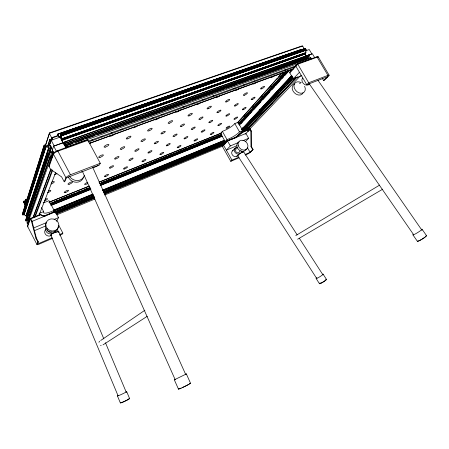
<?xml version="1.0" encoding="UTF-8"?>
<svg xmlns="http://www.w3.org/2000/svg" width="449" height="449" viewBox="0 0 449 449"><rect width="100%" height="100%" fill="white"/><g stroke="black" fill="none" stroke-linecap="round" stroke-linejoin="round"><path stroke-width="0.67" d="M305.932 49.687L305.101 48.52L60.2 134.055L61.143 137.843L59.296 136.507L59.072 136.721L305.472 50.434L305.932 49.687L61.193 135.284L61.973 138.831L61.636 140.172L304.849 54.093L305.853 52.763L305.472 50.434M48.952 146.29L50.052 142.984L48.739 146.531L46.152 145.42L45.433 145.605L44.827 144.864C42.358 146.93 48.363 146.671 49.126 148.114L51.304 147.384L49.502 152.654M27.529 215.301L26.064 215.896L24.128 214.684L22.921 214.903L22.573 213.634M25.705 200.45L23.752 201.214L23.455 202.196L23.887 203.032L23.92 201.797L25.032 203.947L24.83 204.598L24.566 204.34L25.357 205.867M26.536 200.406L25.234 200.916L24.622 202.892L23.752 201.214M27.608 198.817L25.649 199.586L25.402 200.377L26.261 201.769M25.711 204.991L24.841 203.313L25.352 201.674L26.227 203.363M22.45 213.898L44.12 145.19M22.472 214.094L44.215 145.083M31.088 188.142L31.722 186.144M22.843 214.813L44.574 146.576M22.921 214.903L44.675 146.694M23.067 214.942L44.866 146.75M45.461 145.392L49.519 132.898L301.773 46.017L302.632 46.034L304.624 49.396M45.467 145.543L49.519 132.898M23.775 214.656L45.764 146.43M23.926 214.65L45.961 146.43M24.128 214.684L46.213 146.486M47.543 146.312L49.716 139.701L50.058 139.577L50.849 141.065M48.099 145.532L50.058 139.577M50.507 141.02L51.613 137.691L49.311 133.364L302.632 46.034M25.935 215.874L48.554 148.069M58.482 135.772L51.843 138.09L49.749 144.539L52.746 150.191M26.064 215.896L48.711 148.103M26.222 215.834L48.913 148.03M26.39 215.89L49.126 148.114M50.17 146.874L50.619 145.555M50.372 146.711L50.816 145.392M53.195 154.501L51.77 152.183L49.25 153.592L49.654 154.349L26.738 220.846L26.104 221.11L25.666 220.263L48.268 153.558L52.774 150.774M48.425 153.261L25.666 220.263M27.479 215.453L50.58 147.435M49.132 152.581L50.928 147.311M49.351 152.593L51.152 147.323M26.104 221.11L48.84 154.647L48.268 153.558M49.805 152.834L51.613 147.564M58.364 136.12L57.567 134.184L301.004 49.693L57.567 134.184M27.872 220.122L28.309 218.865M65.947 147.738L63.242 142.664L53.678 146.077L52.174 150.398L53.807 153.485M28.685 223.473L27.563 223.933L27.03 222.906L50.058 156.942L50.832 156.662L51.237 157.419L52.331 157.021M51.77 152.183L28.416 219.056L26.929 219.954M51.018 157.358L52.415 153.401M27.563 223.933L50.754 158.267L50.058 156.942M28.41 221.929L29.578 218.641M51.281 157.487L52.679 153.53M53.083 153.204L53.549 151.891M52.763 238.267L39.417 244.032A3.132 0.612 -26 0 1 36.902 244.408L27.423 226.094L30.1 218.584L40.461 214.353L43.486 216.244A2.969 0.69 -25.8 0 0 45.495 215.868L45.276 215.447A2.969 0.69 -25.8 0 1 43.267 215.823M53.195 153.71L48.801 166.046L50.496 169.262L61.608 176.895L64.213 181.817L64.785 181.592L66.441 177.815L99.308 165.109L100.295 163.268L87.65 139.774L57.624 150.623A4.075 1.28 -25.7 0 0 53.195 153.71L65.964 177.804L64.213 181.817M60.2 134.055L305.185 48.509M52.039 237.768L37.407 244.082L38.367 241.899L36.38 238.065L31.93 221.026L30.779 218.815L30.319 219.005L27.642 226.509A3.121 0.702 -25.5 0 0 27.995 226.852M49.081 166.573L53.482 154.243A4.075 1.274 -25.7 0 1 57.91 151.161L87.937 140.307M33.074 217.406L50.378 170.294M33.17 217.754L50.945 169.481M34.556 217.007L52.157 169.851M35.117 216.957L52.539 170.575M308.951 54.896L309.67 55.788L309.31 56.176L65.29 143.472L64.695 141.923L63.331 143.354L61.738 140.503L304.849 54.093M38.945 215.436L55.732 172.394M65.29 143.472L64.88 142.709L64.173 143.557L66.446 147.794L66.94 146.537L66.671 145.414L310.742 57.601L311.359 58.645L310.472 59.588M36.902 244.408L37.912 242.095L38.367 241.899M49.716 139.701L49.519 140.139L50.788 142.524M53.308 212.197L54.105 210.407L48.992 200.652A11.203 2.846 -25.7 0 1 43.115 202.813M185.263 374.343L186.363 373.955L174.33 379.82L178.478 389.137M56.692 221.335L58.482 217.602L55.216 211.367L43.665 216.154M58.51 231.97A3.934 0.859 -21.9 0 0 55.435 232.318L51.669 233.598L50.569 235.848L49.497 236.067A4.294 3.962 14 0 1 45.254 233.918A4.294 3.962 14 0 1 45.63 229.506M58.74 225.258L62.854 233.104L62.293 234.148L59.751 235.242M174.33 379.82L174.891 379.399M63.702 144.342L64.055 143.933L64.443 144.662M225.185 141.581L227.009 139.583A9.395 1.97 -30.2 0 0 239.519 131.866L242.713 130.569L238.009 122.319L234.81 123.587A9.378 2.11 -30.2 0 1 222.339 131.333L220.554 133.381L225.185 141.581L236.292 137.018M300.707 49.626L57.511 134.346M237.852 122.358L277.454 78.154M278.386 77.116L282.578 72.435M237.375 123.02L282.573 72.598M239.974 122.021L242.314 119.423M244.189 117.346L245.126 116.308M246.063 115.27L251.216 109.55M252.147 108.512L254.022 106.435M256.834 103.321L262.923 96.569M264.792 94.486L266.201 92.932M267.604 91.372L272.29 86.174M273.222 85.136L275.097 83.059M277.437 80.461L283.998 73.193M238.514 123.671L286.08 70.948M238.498 124.014L286.193 71.166M239.059 124.44L287.86 70.555M239.199 124.519L288.022 70.645M239.373 125.142L289.055 70.459M240.759 123.93L243.105 121.348M244.043 120.321L249.201 114.641M250.138 113.614L252.018 111.548M253.427 109.999L260.931 101.749M262.805 99.684L269.843 91.944M272.189 89.362L274.535 86.786M275.473 85.753L280.165 80.596M281.574 79.046L283.448 76.981M284.857 75.438L288.612 71.307M290.239 69.949L289.319 70.964A11.399 2.745 -32.1 0 1 291.94 69.949M318.133 56.894A3.278 0.775 -32.8 0 0 316.904 56.765L297.519 63.769L289.554 72.474L293.287 78.85L301.823 75.645M289.796 72.89L297.771 64.201L317.157 57.191A3.278 0.769 -32.8 0 1 318.195 57.668M222.44 146.559L227.548 141.008L245.912 133.443L248.673 138.281L245.429 141.598M242.454 128.128L243.403 127.101M259.124 110.14L260.078 109.113M241.781 129.256L291.794 75.37M241.747 129.593L291.816 75.701M242.005 129.609L291.839 76.016M244.924 127.039L246.349 125.507M248.252 123.464L249.206 122.442M255.38 115.814L257.283 113.771M262.036 108.669L263.939 106.626M269.164 101.019L270.113 99.998M272.492 97.444L273.441 96.423M279.62 89.794L281.523 87.751M286.748 82.139L287.697 81.117M242.252 130.042L292.136 76.521M242.381 130.103L292.282 76.594M310.742 57.601L249.762 79.804M237.33 136.328L292.327 77.643M238.761 135.155L240.67 133.112M242.106 131.574L247.848 125.445M249.285 123.913L255.021 117.778M255.981 116.757L265.544 106.536M266.504 105.515L271.763 99.891M273.2 98.359L278.459 92.735M280.372 90.692L284.677 86.096M287.068 83.542L291.856 78.429M242.561 132.012L293.292 77.969M242.724 132.079L293.483 78.047M293.287 78.85L299.455 72.295M237.919 142.765L230.331 145.931L226.352 150.162L236.988 145.695M246.972 128.504L247.932 127.494M245.379 130.996L295.958 77.458M246.411 130.014L296.256 77.273M247.764 128.841L249.201 127.32M254.959 121.23L256.879 119.204M262.631 113.114L264.551 111.088M270.309 105.004L272.706 102.467M277.982 96.889L280.378 94.352M285.659 88.773L288.056 86.242M293.332 80.663L295.728 78.126M246.681 130.485L297.535 76.807M249.88 128.869L300.549 75.679M249.1 129.761L250.02 128.796L251.232 130.923L251.317 146.458L253.09 149.568L250.211 152.363A2.526 0.432 -30 0 1 247.135 154.276L245.249 155.09M245.126 134.268L250.211 129.138L247.91 131.546M232.402 150.931L234.984 148.26M235.478 148.423L236.342 147.53L237.51 147.463M295.891 66.233L306.768 84.721L308.704 82.773L327.944 75.359A3.289 0.673 -32.3 0 1 328.528 76.156L323.695 80.646L322.416 78.48M230.331 145.931L227.346 140.655L222.249 146.222L230.78 161.343L231.981 160.136L238.846 157.178M302.677 78.092A4.423 3.311 46.2 0 0 302.789 82.723A4.423 3.311 46.2 0 0 307.397 85.108L308.25 84.839L309.619 83.469M233.25 150.359A3.541 2.93 45.4 0 0 232.026 154.282A3.541 2.93 45.4 0 0 236.129 156.6L239.491 153.71L241.955 152.374A3.255 0.438 -33.7 0 1 243.347 151.919M323.695 80.646L327.905 76.549L306.768 84.721M245.081 154.484L250.071 152.334L253.09 149.568M300.201 83.02L299.668 83.312L300.162 83.273M250.216 129.144L243.105 132.051L236.909 136.777A2.458 0.5 -30.2 0 1 234.748 138.045L234.552 137.697A2.453 0.505 -30.2 0 0 236.713 136.429L242.903 131.697L250.02 128.796M100.716 340.477L144.881 310.242M307.481 55.889L308.457 55.227M102.995 344.871L147.294 316.264M295.784 235.562L379.652 185.083M297.659 239.205L382.756 189.158M53.369 151.47L52.539 151.936L52.926 152.666M236.859 156.336L238.088 155.668M308.25 84.839L309.383 84.26M230.78 161.343L238.958 157.812M59.672 234.479L62.854 233.104M37.912 242.095L35.926 238.256L36.38 238.065M252.781 149.702L251.008 146.593L251.317 146.458M34.365 230.702L45.849 225.886M33.204 228.143L46.477 222.609M54.06 219.449L58.482 217.602M242.982 140.655L248.673 138.281M55.614 213.595L93.863 197.807M104.241 193.525L224.174 144.022M56.136 213.533L94.335 197.762M104.05 193.749L225.129 143.759M56.552 213.881L94.795 198.071M104.522 194.052L224.438 144.488M56.675 214.88L94.874 199.059M104.589 195.034L223.074 145.959M237.347 136.361L237.802 136.176M27.03 222.906L27.642 222.653M35.926 238.256L31.464 221.217L31.93 221.026M251.008 146.593L250.918 131.052L251.232 130.923M43.845 216.323L93.751 195.753M103.506 191.802L235.764 137.394M54.099 212.237L93.622 195.983M103.343 191.987L226.459 141.373M227.755 140.84L229.703 140.037M230.999 139.51L232.941 138.707M234.238 138.174L236.18 137.377M31.424 221.638L55.423 211.771M55.311 212.641L94.211 196.617M103.938 192.61L225.819 142.412M55.356 212.815L94.245 196.791M103.972 192.784L225.83 142.574M30.324 219.017L40.679 214.785L43.486 216.244M53.936 210.025L92.859 194.097M102.591 190.112L224.556 140.2M53.841 210.239L92.892 194.226M102.462 190.337L224.623 140.301M53.577 210.94L93.156 194.72M102.888 190.73L224.87 140.733M53.616 211.081L93.19 194.86M102.922 190.87L224.882 140.863M39.091 213.46L43.643 211.608A11.225 2.66 -25.9 0 0 54.105 210.407M51.287 205.367L89.587 189.876M101.266 185.145L222.002 136.311M49.828 203.666L90.12 187.446M99.869 183.518L221.767 134.391M50.389 203.633L90.002 187.676M99.74 183.753L221.828 134.577M50.782 204.087L89.778 188.361M100.178 184.169L221.716 135.149M50.832 204.256L90.468 188.266M100.217 184.331L221.739 135.301M50.731 205.406L91.001 189.124M100.099 185.443L222.216 136.064M49.02 202.196L89.329 186.026M99.077 182.114L221.789 132.887M49.109 202.291L89.413 186.116M99.167 182.204L221.391 133.157M54.542 201.584L57.135 200.54M61.03 198.974L64.274 197.667M65.571 197.145L67.518 196.359M68.815 195.837L72.059 194.535M73.355 194.007L75.303 193.227M77.902 192.183L80.494 191.139M84.39 189.568L87.634 188.266M101.261 182.782L103.854 181.733M105.801 180.953L110.993 178.865M112.289 178.337L115.533 177.035M116.83 176.513L120.074 175.205M121.376 174.683L123.318 173.898M125.916 172.854L127.864 172.074M132.404 170.244L138.893 167.634M140.189 167.112L143.433 165.804M144.735 165.283L146.683 164.497M149.276 163.453L151.869 162.409M153.816 161.623L159.008 159.535M160.304 159.013L163.548 157.706M164.85 157.184L166.798 156.404M168.094 155.882L171.338 154.574M172.635 154.052L175.228 153.008M177.175 152.222L186.913 148.305M188.21 147.783L191.454 146.475M192.75 145.953L194.698 145.173M195.994 144.651L199.238 143.343M200.535 142.821L210.272 138.904M211.569 138.382L214.813 137.074M216.109 136.552L219.353 135.25M24.841 203.313L26.143 202.802M65.964 177.804A4.097 1.111 -26.2 0 1 70.448 174.768L100.295 163.268M50.496 169.262L51.063 169.048M49.076 166.562L49.637 166.349M89.407 143.332L292.647 69.157M89.531 143.405L293.461 68.961M50.754 158.267L52.005 157.807M88.004 141.25L296.615 65.548M91.22 140.346L92.539 139.863M101.104 136.754L102.423 136.277M110.993 133.168L112.312 132.691M120.882 129.576L122.201 129.099M141.974 121.92L143.293 121.443M151.857 118.334L153.176 117.857M161.747 114.748L163.066 114.265M182.838 107.087L184.157 106.609M192.728 103.5L194.047 103.023M202.611 99.914L203.93 99.431M212.5 96.322L213.819 95.845M233.592 88.666L234.911 88.189M243.481 85.08L244.795 84.597M253.365 81.488L254.684 81.011M284.346 70.246L285.665 69.763M88.402 142.002L294.92 66.929M65.941 146.997L67.26 146.526M66.082 147.109L67.401 146.638M311.359 58.645L67.378 146.744L66.671 145.414M48.84 154.647L49.654 154.349M64.83 144.78L308.121 57.511L307.554 56.552M64.897 145.044L308.121 57.511M66.531 145.773L72.463 143.635M75.758 142.451L83.671 139.6M85.647 138.893L94.874 135.57M96.849 134.857L191.1 100.924M192.419 100.447L202.308 96.889M203.627 96.412L213.511 92.853M214.83 92.382L224.719 88.818M226.032 88.346L237.24 84.311M238.559 83.834L248.443 80.276M63.152 143.152L64.471 142.681M63.214 143.242L64.533 142.771M63.331 143.354L64.65 142.883M64.173 143.557L309.67 55.788M64.695 141.923L312.364 53.706L314.592 57.461M64.852 142.007L309.159 54.935M61.984 139.128L305.769 53.033M61.653 139.701L305.039 53.655M61.592 139.863L305.163 53.695M61.603 140.026L304.843 53.97M61.951 138.696L305.87 52.645M61.973 138.831L305.853 52.763M61.94 138.926L305.769 52.859M60.357 133.768L61.098 134.969L305.898 49.424M61.193 135.284L305.943 49.542M61.042 135.71L305.539 50.12M61.042 135.845L305.5 50.243M59.296 136.507L60.621 136.041M59.184 136.827L61.165 136.131M305.477 50.86L309.249 49.542L311.875 53.97L306.235 55.985L304.916 53.751M60.469 133.864L305.326 48.565M60.604 134.043L305.466 48.694M108.535 117.526L110.516 116.835M158.772 100.009L160.753 99.319M207.685 82.953L210.991 81.797M238.75 72.115L242.056 70.964M257.922 65.431L261.228 64.28M286.344 55.519L292.293 53.448M58.14 135.413L51.613 137.691L52.387 138.303M81.51 171.928L82.7 171.574M51.304 146.716L50.501 146.34L50.282 145.712M64.605 145.628L64.824 145.353L66.216 147.962M422.043 229.209L426.55 235.708M318.021 80.371L421.993 230.315M413.58 234.631L309.456 84.058A4.574 0.786 -36 0 1 309.653 83.43M412.923 234.855L417.402 241.326M240.86 150.712L241.955 152.374M323.084 274.143L326.445 279.357M243.616 151.779L297.154 234.855M299.432 238.391L322.595 274.328M237.639 155.612L316.899 278.767M316.141 278.537L319.497 283.751M318.358 57.068L329.123 75.196M316.904 56.765L327.944 75.359M305.668 49.261L306.79 51.152M308.137 57.736L308.744 58.757M307.234 56.928L307.576 57.506M304.882 54.374L306.111 56.451M297.519 63.769L308.704 82.773M249.897 129.261L250.918 131.052M242.903 131.697L243.105 132.051M234.81 123.587L239.519 131.866M247.309 147.48L250.071 152.334M238.582 134.178L239.064 135.031M236.713 136.429L236.909 136.777M222.339 131.333L227.009 139.583M223.602 145.296L231.981 160.136M57.792 134.324L59.448 137.59M51.843 138.09L52.814 139.92M57.624 150.623L70.448 174.768M53.678 146.077L56.697 151.762M41.493 207.489L43.643 211.608M40.461 214.353L40.679 214.785M25.649 199.586L26.71 201.623M26.699 201.876L25.818 200.175L26.317 201.601M25.234 200.916L26.283 203.201M25.66 205.154L25.251 204.368L25.049 205.013L25.458 205.799M30.1 218.584L31.464 221.217M26.081 215.486L27.215 217.675M27.782 218.77L28.349 219.864M57.309 229.518L58.263 231.387M60.918 138.64L61.21 139.342M186.363 373.955L190.522 383.21M92.657 167.213L185.763 374.646M82.363 171.254L175.245 379.809M54.89 231.044L55.435 232.318M126.685 391.607L129.615 398.572M58.858 231.847L103.837 338.883M105.464 342.75L126.326 392.398M50.866 235.063L117.98 395.569M117.453 395.967L120.377 402.961M27.614 226.425A3.121 0.707 -25.5 0 1 27.423 226.094M58.308 226.492A6.555 6.033 15.4 0 1 49.704 231.729A6.555 6.033 15.4 0 1 46.5 222.311M304.613 86.242A6.454 4.877 46.2 0 1 300.965 93.274A6.454 4.877 46.2 0 1 293.938 85.815A6.454 4.877 46.2 0 1 301.24 82.661M303.075 92.853A6.421 4.866 46.2 0 1 294.252 92.685A6.421 4.866 46.2 0 1 294.651 83.929M239.491 153.71A3.575 2.947 45.5 0 1 234.681 151.768A3.575 2.947 45.5 0 1 236.342 147.53M239.592 151.06A2.245 1.852 45.5 0 1 237.802 152.806A2.245 1.852 45.5 0 1 235.534 150.797A2.245 1.852 45.5 0 1 236.932 148.703M421.33 229.332A5.366 0.55 -31.9 0 1 420.556 230.629A5.366 0.55 -31.9 0 1 414.68 234.266A5.366 0.55 -31.9 0 1 413.462 234.198M426.331 235.658A5.371 0.612 -31.7 0 1 422.183 239.115A5.371 0.612 -31.7 0 1 417.514 241.074M425.787 236.017A4.698 0.533 -31.7 0 1 425.54 236.645M424.939 237.145A4.698 0.533 -31.7 0 1 422.144 239.048M421.1 239.671A4.698 0.533 -31.7 0 1 417.968 240.978M326.187 279.368A4.125 0.494 -31.8 0 1 323.488 281.82A4.125 0.494 -31.8 0 1 319.486 283.605M319.716 283.319A4.125 0.494 -31.8 0 1 320.165 282.915M322.365 274.328A4.12 0.455 -31.9 0 1 322.017 275.265A4.12 0.455 -31.9 0 1 317.269 278.178A4.12 0.455 -31.9 0 1 316.82 277.729M325.789 279.643A3.609 0.432 -31.8 0 1 323.022 282.034A3.609 0.432 -31.8 0 1 320.12 283.1M238.054 155.595A3.558 0.427 -33.1 0 1 240.215 153.451A3.558 0.427 -33.1 0 1 243.515 151.975M83.475 177.08A8.082 7.162 23.5 0 1 76.347 182.243A8.082 7.162 23.5 0 1 68.31 176.979M84.328 175.385A8.133 7.195 23.7 0 1 77.941 180.537A8.133 7.195 23.7 0 1 69.786 176.609M246.411 148.9A5.388 4.411 45.5 0 1 238.705 149.669A5.388 4.411 45.5 0 1 239.137 141.85M45.13 199.244A2.486 0.629 -25.6 0 1 47.487 199.025A2.486 0.629 -25.6 0 1 44.277 200.928M51.534 182.238A2.649 0.724 -25.7 0 1 54.307 181.924A2.649 0.724 -25.7 0 1 50.855 184.034M114.613 134.004A2.789 0.847 -27.6 0 1 111.801 135.834A2.789 0.847 -27.6 0 1 109.831 135.823M87.813 183.439A2.374 0.595 -26.7 0 1 85.108 184.545A2.374 0.595 -26.7 0 1 85.119 183.692A2.374 0.595 -26.7 0 1 87.824 182.288M256.974 81.886A2.475 0.64 -31.6 0 1 256.575 82.296M256.413 82.442A2.475 0.64 -31.6 0 1 253.73 83.941A2.475 0.64 -31.6 0 1 253.169 83.34M274.356 75.634A2.447 0.617 -32 0 1 271.623 77.413A2.447 0.617 -32 0 1 270.696 77.037M56.972 173.544A2.739 0.78 -25.8 0 1 54.492 174.672M137.495 125.456A2.728 0.814 -28.3 0 1 137.186 125.866M137.04 126.012A2.728 0.814 -28.3 0 1 134.055 127.684A2.728 0.814 -28.3 0 1 132.786 127.247M159.389 117.374A2.677 0.786 -29 0 1 159.137 117.756M159.008 117.902A2.677 0.786 -29 0 1 156.033 119.659A2.677 0.786 -29 0 1 154.793 119.221M90.984 142.625A2.862 0.876 -26.8 0 1 89.469 143.843M48.335 190.971A2.565 0.673 -25.6 0 1 50.776 190.786A2.565 0.673 -25.6 0 1 47.465 192.761M180.341 109.831A2.627 0.752 -29.6 0 1 180.251 109.96M179.998 110.241A2.627 0.752 -29.6 0 1 177.181 111.936A2.627 0.752 -29.6 0 1 175.901 111.616M98.163 164.991A2.52 0.679 -27 0 1 98.095 165.097M97.764 165.462A2.52 0.679 -27 0 1 95.109 166.938A2.52 0.679 -27 0 1 93.695 166.804M238.739 88.627A2.509 0.668 -31.2 0 1 235.86 90.485A2.509 0.668 -31.2 0 1 234.911 90.002M200.473 102.585A2.582 0.724 -30.2 0 1 197.431 104.533A2.582 0.724 -30.2 0 1 196.443 103.938M220.055 95.351A2.542 0.696 -30.7 0 1 217.047 97.36A2.542 0.696 -30.7 0 1 216.087 96.776M51.669 233.598A4.338 4.002 14.5 0 1 46.96 232.509A4.338 4.002 14.5 0 1 46.084 228.075M51.517 231.987A2.728 2.514 14.5 0 1 47.341 229.821M101.177 345.539A2.481 2.441 -80.7 0 1 100.548 345.433M98.943 342.334A2.481 2.441 -80.7 0 1 99.622 341.246M190.152 383.289A6.729 0.376 -26 0 1 184.309 386.69A6.729 0.376 -26 0 1 179.016 388.66M189.775 383.581A5.888 0.331 -26 0 1 189.355 383.974M188.631 384.406A5.888 0.331 -26 0 1 182.311 387.571M181.132 388.093A5.888 0.331 -26 0 1 179.291 388.643M128.953 398.69A5.113 0.354 -25.5 0 1 128.016 399.632A5.113 0.354 -25.5 0 1 122.061 402.461A5.113 0.354 -25.5 0 1 120.989 402.478M126.034 391.752A5.107 0.297 -25.3 0 1 125.069 392.622A5.107 0.297 -25.3 0 1 119.12 395.429A5.107 0.297 -25.3 0 1 118.07 395.513M128.919 398.987A4.473 0.309 -25.5 0 1 124.003 401.574A4.473 0.309 -25.5 0 1 121.09 402.534M51.613 235.231A4.305 0.87 -21.7 0 1 51.972 233.89A4.305 0.87 -21.7 0 1 57.118 231.824A4.305 0.87 -21.7 0 1 58.51 232.453M63.191 142.799L54.217 145.998L51.175 140.268L60.16 137.113L63.191 142.799M47.42 228.788A6.589 6.062 15.6 0 0 58.538 227.11A6.589 6.062 15.6 0 0 50.995 218.916A6.589 6.062 15.6 0 0 47.42 228.788M238.363 145.852A5.41 4.423 45.5 0 0 246.759 149.074A5.41 4.423 45.5 0 0 243.925 140.582A5.41 4.423 45.5 0 0 238.363 145.852M65.324 192.542A2.425 0.612 -26.2 0 0 68.562 190.46A2.425 0.612 -26.2 0 0 65.217 191.414A2.425 0.612 -26.2 0 0 65.324 192.542M69.146 184.242A2.503 0.657 -26.3 0 0 72.485 182.075A2.503 0.657 -26.3 0 0 69.045 183.035A2.503 0.657 -26.3 0 0 69.146 184.242M105.532 147.053A2.694 0.786 -27.3 0 0 108.883 144.589A2.694 0.786 -27.3 0 0 105.027 145.785A2.694 0.786 -27.3 0 0 105.532 147.053M100.026 157.374A2.604 0.73 -27.1 0 0 103.365 155.034A2.604 0.73 -27.1 0 0 99.706 156.123A2.604 0.73 -27.1 0 0 100.026 157.374M211.327 134.38A2.099 0.477 -29.9 0 0 213.932 132.438A2.099 0.477 -29.9 0 0 211.047 133.583A2.099 0.477 -29.9 0 0 211.327 134.38M244.509 95.194A2.385 0.606 -31.2 0 0 247.444 92.876A2.385 0.606 -31.2 0 0 244.211 94.15A2.385 0.606 -31.2 0 0 244.509 95.194M227.059 128.105A2.071 0.466 -30.2 0 0 229.669 126.175A2.071 0.466 -30.2 0 0 226.874 127.286A2.071 0.466 -30.2 0 0 227.059 128.105M261.644 88.795A2.357 0.584 -31.6 0 0 264.59 86.494A2.357 0.584 -31.6 0 0 261.458 87.735A2.357 0.584 -31.6 0 0 261.644 88.795M243.481 109.545A2.206 0.516 -30.8 0 0 246.091 107.463A2.206 0.516 -30.8 0 0 243.021 108.776A2.206 0.516 -30.8 0 0 243.481 109.545M234.95 119.125A2.138 0.488 -30.5 0 0 237.656 117.11A2.138 0.488 -30.5 0 0 234.793 118.239A2.138 0.488 -30.5 0 0 234.95 119.125M252.332 99.465A2.279 0.55 -31.2 0 0 255.054 97.281A2.279 0.55 -31.2 0 0 251.917 98.606A2.279 0.55 -31.2 0 0 252.332 99.465M105.526 176.536A2.324 0.578 -27.3 0 0 108.523 174.487A2.324 0.578 -27.3 0 0 105.296 175.531A2.324 0.578 -27.3 0 0 105.526 176.536M115.786 158.935A2.47 0.657 -27.6 0 0 118.996 156.712A2.47 0.657 -27.6 0 0 115.584 157.756A2.47 0.657 -27.6 0 0 115.786 158.935M149.04 130.822A2.582 0.73 -28.7 0 0 152.144 128.408A2.582 0.73 -28.7 0 0 148.445 129.705A2.582 0.73 -28.7 0 0 149.04 130.822M136.058 151.105A2.419 0.64 -28.2 0 0 139.033 148.9A2.419 0.64 -28.2 0 0 135.604 150.095A2.419 0.64 -28.2 0 0 136.058 151.105M130.227 160.271A2.346 0.595 -27.9 0 0 133.095 158.166A2.346 0.595 -27.9 0 0 129.744 159.356A2.346 0.595 -27.9 0 0 130.227 160.271M142.282 141.317A2.498 0.679 -28.4 0 0 145.375 139.016A2.498 0.679 -28.4 0 0 141.856 140.211A2.498 0.679 -28.4 0 0 142.282 141.317M143.136 161.556A2.234 0.544 -28.3 0 0 145.914 159.552A2.234 0.544 -28.3 0 0 142.776 160.68A2.234 0.544 -28.3 0 0 143.136 161.556M169.492 123.189A2.537 0.702 -29.3 0 0 172.607 120.792A2.537 0.702 -29.3 0 0 169.048 122.044A2.537 0.702 -29.3 0 0 169.492 123.189M155.433 143.607A2.374 0.617 -28.7 0 0 158.413 141.424A2.374 0.617 -28.7 0 0 155.113 142.569A2.374 0.617 -28.7 0 0 155.433 143.607M149.096 152.856A2.301 0.578 -28.5 0 0 151.97 150.769A2.301 0.578 -28.5 0 0 148.748 151.908A2.301 0.578 -28.5 0 0 149.096 152.856M127.589 138.82A2.638 0.758 -28 0 0 130.94 136.384A2.638 0.758 -28 0 0 127.252 137.517A2.638 0.758 -28 0 0 127.589 138.82M121.432 149.236A2.548 0.707 -27.8 0 0 124.766 146.913A2.548 0.707 -27.8 0 0 121.269 147.951A2.548 0.707 -27.8 0 0 121.432 149.236M124.547 168.953A2.273 0.561 -27.8 0 0 127.533 166.927A2.273 0.561 -27.8 0 0 124.429 167.92A2.273 0.561 -27.8 0 0 124.547 168.953M110.499 168.01A2.391 0.617 -27.4 0 0 113.591 165.883A2.391 0.617 -27.4 0 0 110.269 166.933A2.391 0.617 -27.4 0 0 110.499 168.01M195.107 140.84A2.127 0.494 -29.5 0 0 197.706 138.893A2.127 0.494 -29.5 0 0 194.731 140.071A2.127 0.494 -29.5 0 0 195.107 140.84M226.779 101.811A2.419 0.629 -30.8 0 0 229.703 99.476A2.419 0.629 -30.8 0 0 226.358 100.795A2.419 0.629 -30.8 0 0 226.779 101.811M209.947 122.521A2.262 0.556 -30.1 0 0 212.736 120.394A2.262 0.556 -30.1 0 0 209.621 121.6A2.262 0.556 -30.1 0 0 209.947 122.521M202.314 131.95A2.194 0.522 -29.8 0 0 204.997 129.913A2.194 0.522 -29.8 0 0 201.949 131.108A2.194 0.522 -29.8 0 0 202.314 131.95M218.051 112.508A2.34 0.589 -30.4 0 0 220.959 110.274A2.34 0.589 -30.4 0 0 217.771 111.487A2.34 0.589 -30.4 0 0 218.051 112.508M162.179 133.751A2.453 0.657 -29 0 0 165.277 131.467A2.453 0.657 -29 0 0 161.893 132.612A2.453 0.657 -29 0 0 162.179 133.751M160.95 154.456A2.194 0.528 -28.7 0 0 163.728 152.464A2.194 0.528 -28.7 0 0 160.703 153.552A2.194 0.528 -28.7 0 0 160.95 154.456M189.203 115.831A2.492 0.679 -29.8 0 0 192.329 113.457A2.492 0.679 -29.8 0 0 188.906 114.652A2.492 0.679 -29.8 0 0 189.203 115.831M174.15 136.367A2.335 0.595 -29.2 0 0 177.136 134.2A2.335 0.595 -29.2 0 0 173.954 135.295A2.335 0.595 -29.2 0 0 174.15 136.367M167.354 145.684A2.262 0.561 -28.9 0 0 170.227 143.607A2.262 0.561 -28.9 0 0 167.123 144.707A2.262 0.561 -28.9 0 0 167.354 145.684M181.587 126.377A2.408 0.634 -29.5 0 0 184.466 124.115A2.408 0.634 -29.5 0 0 181.054 125.411A2.408 0.634 -29.5 0 0 181.587 126.377M178.208 147.575A2.161 0.511 -29.1 0 0 180.986 145.599A2.161 0.511 -29.1 0 0 178.068 146.643A2.161 0.511 -29.1 0 0 178.208 147.575M208.426 108.658A2.453 0.651 -30.3 0 0 211.333 106.312A2.453 0.651 -30.3 0 0 207.876 107.67A2.453 0.651 -30.3 0 0 208.426 108.658M192.441 129.295A2.296 0.578 -29.7 0 0 195.22 127.151A2.296 0.578 -29.7 0 0 191.998 128.397A2.296 0.578 -29.7 0 0 192.441 129.295M185.022 138.741A2.228 0.544 -29.4 0 0 187.901 136.681A2.228 0.544 -29.4 0 0 184.904 137.736A2.228 0.544 -29.4 0 0 185.022 138.741M200.131 119.322A2.374 0.612 -30 0 0 203.027 117.077A2.374 0.612 -30 0 0 199.726 118.334A2.374 0.612 -30 0 0 200.131 119.322M226.891 115.965A2.234 0.539 -30.5 0 0 229.692 113.85A2.234 0.539 -30.5 0 0 226.672 115.017A2.234 0.539 -30.5 0 0 226.891 115.965M218.888 125.439A2.166 0.505 -30.2 0 0 221.582 123.413A2.166 0.505 -30.2 0 0 218.629 124.575A2.166 0.505 -30.2 0 0 218.888 125.439M235.383 105.913A2.307 0.567 -30.8 0 0 238.296 103.702A2.307 0.567 -30.8 0 0 235.214 104.875A2.307 0.567 -30.8 0 0 235.383 105.913"/></g></svg>
